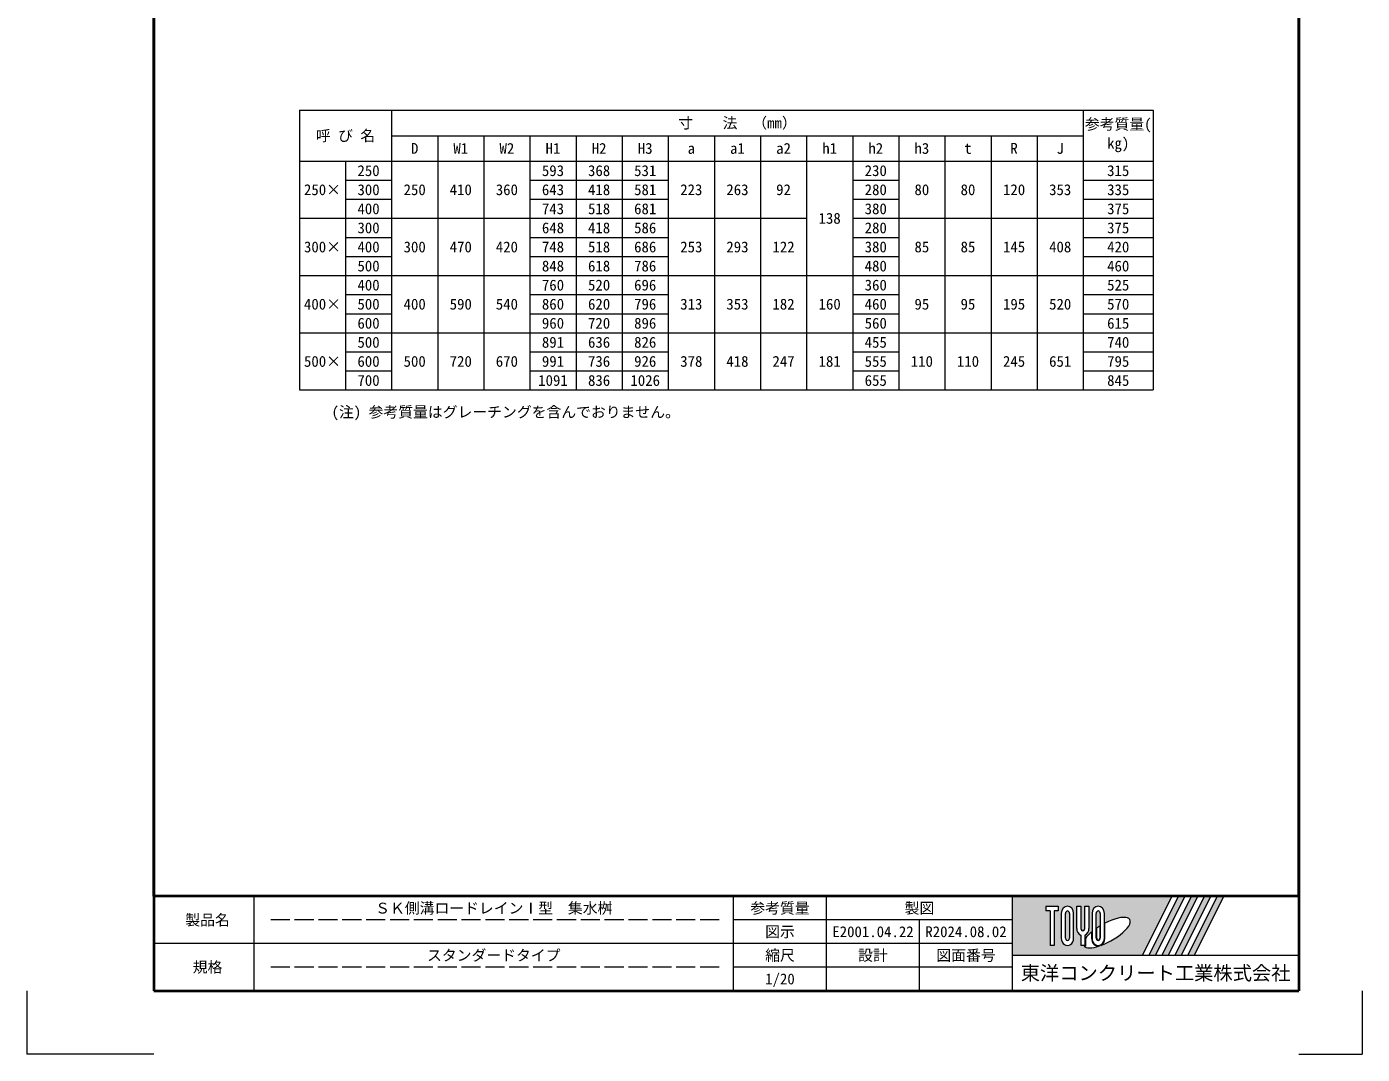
# Model space of a CAD drawing. Units: millimetres at full size; details may follow other scales. Extents: x -256 to 8822, y 144 to 6610.
# Drawn here: x 4622 to 8822, y 144 to 3377 of the extents above; entities that cross this region are included whole.
import ezdxf
from ezdxf.enums import TextEntityAlignment as Align

# ---------------------------------------------------------------- set-up
doc = ezdxf.new("R2010")
doc.units = ezdxf.units.MM
doc.header["$LTSCALE"] = 10
doc.linetypes.add('DASHED', pattern=[7.5, 6, -1.5])
for name, color, linetype, lineweight in [('Defpoints_3', 8, 'Continuous', 0), ('図枠', 7, 'Continuous', 5), ('寸法表', 30, 'Continuous', 13), ('補助線', 8, 'Continuous', 9)]:
    doc.layers.add(name, color=color, linetype=linetype, lineweight=lineweight)
doc.styles.add('ＭＳ ゴシック', font='')
doc.styles.get('ＭＳ ゴシック').set_extended_font_data('MS Gothic')

msp = doc.modelspace()

# ---------------------------------------------------------------- hatches: boundary and pattern name
at = {"layer": '図枠'}
h = msp.add_hatch(color=256, dxfattribs=at)
h.paths.add_polyline_path([(7722.04, 641.4), (7722.04, 455.77), (8130.41, 455.77), (8223.23, 641.4)])
edge = h.paths.add_edge_path(flags=16)
edge.add_ellipse((8018.54, 527.13), major_axis=(72.73, 40.71), ratio=0.3471473, start_angle=-144.31122, end_angle=72.1899, ccw=False)
edge.add_ellipse((7991.61, 509.55), major_axis=(0, 24.75), ratio=0.8463542, start_angle=-160.70346, end_angle=-90)
edge.add_line((8012.56, 509.55), (8012.56, 556.73))
edge = h.paths.add_edge_path(flags=16)
edge.add_ellipse((7991.61, 587.61), major_axis=(0, 22.85), ratio=0.8463541, start_angle=-90, end_angle=90, ccw=False)
edge.add_line((8010.95, 587.61), (8010.95, 509.55))
edge.add_ellipse((7991.61, 509.55), major_axis=(0, 22.85), ratio=0.8463541, start_angle=90, end_angle=-90, ccw=False)
edge.add_line((7972.28, 509.55), (7972.28, 587.61))
edge = h.paths.add_edge_path(flags=16)
edge.add_line((7998.06, 587.61), (7998.06, 509.55))
edge.add_ellipse((7991.61, 509.55), major_axis=(0, 7.62), ratio=0.8463541, start_angle=90, end_angle=-90, ccw=False)
edge.add_line((7985.17, 509.55), (7985.17, 587.61))
edge.add_ellipse((7991.61, 587.61), major_axis=(0, 7.62), ratio=0.8463541, start_angle=-90, end_angle=90, ccw=False)
edge = h.paths.add_edge_path(flags=16)
edge.add_line((7996.45, 547.72), (7996.45, 509.55))
edge.add_ellipse((7991.61, 509.55), major_axis=(0, 5.71), ratio=0.8463542, start_angle=90, end_angle=-90, ccw=False)
edge.add_line((7986.78, 509.55), (7986.78, 541.47))
edge.add_ellipse((8018.54, 527.13), major_axis=(72.73, 40.71), ratio=0.3471473, start_angle=107.79174, end_angle=126.47132, ccw=False)
edge = h.paths.add_edge_path(flags=16)
edge.add_line((7962.61, 610.46), (7962.61, 540.49))
edge.add_ellipse((7943.27, 540.49), major_axis=(0, 22.85), ratio=0.8463541, start_angle=-163.34117, end_angle=-90, ccw=False)
edge.add_line((7949.72, 518.95), (7949.72, 486.71))
edge.add_line((7949.72, 486.71), (7936.83, 486.71))
edge.add_line((7936.83, 486.71), (7936.83, 518.95))
edge.add_ellipse((7943.27, 540.49), major_axis=(0, 22.85), ratio=0.8463541, start_angle=90, end_angle=163.34117, ccw=False)
edge.add_line((7923.94, 540.49), (7923.94, 610.46))
edge.add_line((7923.94, 610.46), (7936.83, 610.46))
edge.add_line((7936.83, 610.46), (7936.83, 540.49))
edge.add_ellipse((7943.27, 540.49), major_axis=(0, 7.62), ratio=0.8463541, start_angle=90, end_angle=-90)
edge.add_line((7949.72, 540.49), (7949.72, 610.46))
edge.add_line((7949.72, 610.46), (7962.61, 610.46))
edge = h.paths.add_edge_path(flags=16)
edge.add_line((7970.66, 529.26), (7970.66, 509.55))
edge.add_ellipse((7991.61, 509.55), major_axis=(0, 24.75), ratio=0.8463542, start_angle=90, end_angle=-171.54427)
edge.add_ellipse((8018.54, 527.13), major_axis=(72.73, 40.71), ratio=0.3471473, start_angle=-178.64954, end_angle=-148.29244, ccw=False)
edge.add_line((7946.94, 484.8), (7951.33, 484.8))
edge.add_line((7951.33, 484.8), (7951.33, 508.94))
edge.add_ellipse((8018.54, 527.13), major_axis=(72.73, 40.71), ratio=0.3471473, start_angle=148.21912, end_angle=165.90812, ccw=False)
edge = h.paths.add_edge_path(flags=16)
edge.add_ellipse((7894.93, 587.61), major_axis=(0, 22.85), ratio=0.8463541, start_angle=-90, end_angle=90, ccw=False)
edge.add_line((7914.27, 587.61), (7914.27, 509.55))
edge.add_ellipse((7894.93, 509.55), major_axis=(0, 22.85), ratio=0.8463541, start_angle=90, end_angle=-90, ccw=False)
edge.add_line((7875.6, 509.55), (7875.6, 587.61))
edge = h.paths.add_edge_path(flags=16)
edge.add_line((7901.38, 587.61), (7901.38, 509.55))
edge.add_ellipse((7894.93, 509.55), major_axis=(0, 7.62), ratio=0.8463541, start_angle=90, end_angle=-90, ccw=False)
edge.add_line((7888.49, 509.55), (7888.49, 587.61))
edge.add_ellipse((7894.93, 587.61), major_axis=(0, 7.62), ratio=0.8463541, start_angle=-90, end_angle=90, ccw=False)
h.paths.add_polyline_path([(7865.93, 610.46), (7865.93, 595.23), (7853.04, 595.23), (7853.04, 486.71), (7840.15, 486.71), (7840.15, 595.23), (7827.26, 595.23), (7827.26, 610.46)], flags=16)
for points in [[(8150.83, 455.77), (8171.25, 455.77), (8264.06, 641.4), (8243.65, 641.4)], [(8304.9, 641.4), (8284.48, 641.4), (8191.67, 455.77), (8212.09, 455.77)], [(8345.74, 641.4), (8325.32, 641.4), (8232.51, 455.77), (8252.93, 455.77)], [(8386.58, 641.4), (8366.16, 641.4), (8273.35, 455.77), (8293.76, 455.77)]]:
    msp.add_hatch(color=256, dxfattribs=at).paths.add_polyline_path(points)

# ---------------------------------------------------------------- linework, layer by layer
at = {"layer": 'Defpoints_3', "color": 7, "lineweight": 13}
for p, q in [((4622.04, 344.4), (4622.04, 144.4)), ((8822.04, 344.4), (8822.04, 144.4)), ((5022.04, 144.4), (4622.04, 144.4)), ((8622.04, 144.4), (8822.04, 144.4))]:
    msp.add_line(p, q, dxfattribs=at)
at = {"layer": '図枠', "lineweight": 40}
for p, q in [((5022.04, 5884.4), (5022.04, 344.4)), ((8622.04, 5884.4), (8622.04, 344.4)), ((5022.04, 344.4), (8622.04, 344.4))]:
    msp.add_line(p, q, dxfattribs=at)
at = {"layer": '図枠', "lineweight": 13}
for p, q in [((8622.04, 641.4), (5022.04, 641.4)), ((5337.04, 344.4), (5337.04, 641.4)), ((6844.54, 344.4), (6844.54, 641.4)), ((7137.04, 344.4), (7137.04, 641.4)), ((7722.04, 344.4), (7722.04, 641.4)), ((7722.04, 567.15), (6844.54, 567.15)), ((7429.54, 344.4), (7429.54, 567.15)), ((7722.04, 492.9), (5022.04, 492.9)), ((7722.04, 418.65), (6844.54, 418.65))]:
    msp.add_line(p, q, dxfattribs=at)
at = {"layer": '図枠'}
for p, q in [((7722.04, 641.4), (8223.23, 641.4)), ((8223.23, 641.4), (8130.41, 455.77)), ((8243.65, 641.4), (8150.83, 455.77)), ((8264.06, 641.4), (8171.25, 455.77)), ((8284.48, 641.4), (8191.67, 455.77)), ((8304.9, 641.4), (8212.09, 455.77)), ((8325.32, 641.4), (8232.51, 455.77)), ((8243.65, 641.4), (8264.06, 641.4)), ((8345.74, 641.4), (8252.93, 455.77)), ((8366.16, 641.4), (8273.35, 455.77)), ((8284.48, 641.4), (8304.9, 641.4)), ((8386.58, 641.4), (8293.76, 455.77)), ((8325.32, 641.4), (8345.74, 641.4)), ((8366.16, 641.4), (8386.58, 641.4)), ((7827.26, 610.46), (7827.26, 595.23)), ((7827.26, 610.46), (7865.93, 610.46)), ((7840.15, 595.23), (7827.26, 595.23)), ((7840.15, 595.23), (7840.15, 486.71)), ((7853.04, 595.23), (7853.04, 486.71)), ((7865.93, 595.23), (7853.04, 595.23)), ((7865.93, 610.46), (7865.93, 595.23)), ((7923.94, 610.46), (7936.83, 610.46)), ((7923.94, 540.49), (7923.94, 610.46)), ((7936.83, 610.46), (7936.83, 540.49)), ((7949.72, 610.46), (7962.61, 610.46)), ((7949.72, 540.49), (7949.72, 610.46)), ((7962.61, 610.46), (7962.61, 540.49)), ((7875.6, 587.61), (7875.6, 509.55)), ((7888.49, 509.55), (7888.49, 587.61)), ((7901.38, 587.61), (7901.38, 509.55)), ((7914.27, 509.55), (7914.27, 587.61)), ((7972.28, 587.61), (7972.28, 509.55)), ((7985.17, 509.55), (7985.17, 587.61)), ((7996.45, 547.72), (7996.45, 509.55)), ((7998.06, 587.61), (7998.06, 509.55)), ((8010.95, 509.55), (8010.95, 587.61)), ((8012.56, 509.55), (8012.56, 556.73)), ((7936.83, 518.95), (7936.83, 486.71)), ((7949.72, 518.95), (7949.72, 486.71)), ((7951.33, 508.94), (7951.33, 484.8)), ((7970.66, 529.26), (7970.66, 509.55)), ((7986.78, 509.55), (7986.78, 541.47)), ((7853.04, 486.71), (7840.15, 486.71)), ((7949.72, 486.71), (7936.83, 486.71)), ((7946.94, 484.8), (7951.33, 484.8)), ((7722.04, 455.77), (8130.41, 455.77)), ((8150.83, 455.77), (8171.25, 455.77)), ((8191.67, 455.77), (8212.09, 455.77)), ((8232.51, 455.77), (8252.93, 455.77)), ((8273.35, 455.77), (8293.76, 455.77))]:
    msp.add_line(p, q, dxfattribs=at)
at = {"layer": '図枠', "linetype": 'DASHED', "lineweight": 9}
for p, q in [((6799.54, 567.15), (5382.04, 567.15)), ((6799.54, 418.65), (5382.04, 418.65))]:
    msp.add_line(p, q, dxfattribs=at)
at = {"layer": '図枠'}
for centre, major_axis, ratio, start_param, end_param in [((7894.93, 587.61), (0, 22.85), 0.846354, 4.712389, 7.8539816), ((7894.93, 587.61), (0, 7.62), 0.846354, 4.712389, 7.8539816), ((7991.61, 587.61), (0, 22.85), 0.846354, 4.712389, 7.8539816), ((7991.61, 587.61), (0, 7.62), 0.846354, 4.712389, 7.8539816), ((8018.54, 527.13), (72.73, 40.71), 0.347147, 1.6817405, 1.8219833), ((8018.54, 527.13), (72.73, 40.71), 0.347147, 4.2621853, 7.7429163), ((7894.93, 509.55), (0, 22.85), 0.846354, 1.5707963, 4.712389), ((7894.93, 509.55), (0, 7.62), 0.846354, 1.5707963, 4.712389), ((7943.27, 540.49), (0, 22.85), 0.846354, 1.5707963, 2.8017557), ((7943.27, 540.49), (0, 7.62), 0.846354, 1.5707963, 4.712389), ((7943.27, 540.49), (0, 22.85), 0.846354, 3.4814296, 4.712389), ((8018.54, 527.13), (72.73, 40.71), 0.347147, 2.0815197, 2.5155126), ((7991.61, 509.55), (0, 24.75), 0.846354, 1.5707963, 3.3154679), ((7991.61, 509.55), (0, 22.85), 0.846354, 1.5707963, 4.712389), ((7991.61, 509.55), (0, 7.62), 0.846354, 1.5707963, 4.712389), ((7991.61, 509.55), (0, 5.71), 0.846354, 1.5707963, 4.712389), ((7991.61, 509.55), (0, 24.75), 0.846354, 3.5338438, 4.712389), ((8018.54, 527.13), (72.73, 40.71), 0.347147, 3.2093975, 4.2004451)]:
    msp.add_ellipse(centre, major_axis=major_axis, ratio=ratio, start_param=start_param, end_param=end_param, dxfattribs=at)
at = {"layer": '寸法表'}
for p, q in [((5479.54, 3114.4), (8164.54, 3114.4)), ((5479.54, 3114.4), (5479.54, 2234.4)), ((5769.54, 3114.4), (5769.54, 2234.4)), ((7944.54, 3114.4), (7944.54, 2234.4)), ((8164.54, 3114.4), (8164.54, 2234.4)), ((5769.54, 3034.4), (7944.54, 3034.4)), ((5914.54, 3034.4), (5914.54, 2234.4)), ((6059.54, 3034.4), (6059.54, 2234.4)), ((6204.54, 3034.4), (6204.54, 2234.4)), ((6349.54, 3034.4), (6349.54, 2234.4)), ((6494.54, 3034.4), (6494.54, 2234.4)), ((6639.54, 3034.4), (6639.54, 2234.4)), ((6784.54, 3034.4), (6784.54, 2234.4)), ((6929.54, 3034.4), (6929.54, 2234.4)), ((7074.54, 3034.4), (7074.54, 2234.4)), ((7219.54, 3034.4), (7219.54, 2234.4)), ((7364.54, 3034.4), (7364.54, 2234.4)), ((7509.54, 3034.4), (7509.54, 2234.4)), ((7654.54, 3034.4), (7654.54, 2234.4)), ((7799.54, 3034.4), (7799.54, 2234.4)), ((5479.54, 2954.4), (8164.54, 2954.4)), ((5624.54, 2954.4), (5624.54, 2234.4)), ((5624.54, 2894.4), (5769.54, 2894.4)), ((6204.54, 2894.4), (6639.54, 2894.4)), ((7219.54, 2894.4), (7364.54, 2894.4)), ((7944.54, 2894.4), (8164.54, 2894.4)), ((5624.54, 2834.4), (5769.54, 2834.4)), ((6204.54, 2834.4), (6639.54, 2834.4)), ((7219.54, 2834.4), (7364.54, 2834.4)), ((7944.54, 2834.4), (8164.54, 2834.4)), ((5479.54, 2774.4), (7074.54, 2774.4)), ((7219.54, 2774.4), (8164.54, 2774.4)), ((5624.54, 2714.4), (5769.54, 2714.4)), ((6204.54, 2714.4), (6639.54, 2714.4)), ((7219.54, 2714.4), (7364.54, 2714.4)), ((7944.54, 2714.4), (8164.54, 2714.4)), ((5624.54, 2654.4), (5769.54, 2654.4)), ((6204.54, 2654.4), (6639.54, 2654.4)), ((7219.54, 2654.4), (7364.54, 2654.4)), ((7944.54, 2654.4), (8164.54, 2654.4)), ((5479.54, 2594.4), (8164.54, 2594.4)), ((5624.54, 2534.4), (5769.54, 2534.4)), ((6204.54, 2534.4), (6639.54, 2534.4)), ((7219.54, 2534.4), (7364.54, 2534.4)), ((7944.54, 2534.4), (8164.54, 2534.4)), ((5624.54, 2474.4), (5769.54, 2474.4)), ((6204.54, 2474.4), (6639.54, 2474.4)), ((7219.54, 2474.4), (7364.54, 2474.4)), ((7944.54, 2474.4), (8164.54, 2474.4)), ((5479.54, 2414.4), (8164.54, 2414.4)), ((5624.54, 2354.4), (5769.54, 2354.4)), ((6204.54, 2354.4), (6639.54, 2354.4)), ((7219.54, 2354.4), (7364.54, 2354.4)), ((7944.54, 2354.4), (8164.54, 2354.4)), ((5624.54, 2294.4), (5769.54, 2294.4)), ((6204.54, 2294.4), (6639.54, 2294.4)), ((7219.54, 2294.4), (7364.54, 2294.4)), ((7944.54, 2294.4), (8164.54, 2294.4)), ((5479.54, 2234.4), (8164.54, 2234.4))]:
    msp.add_line(p, q, dxfattribs=at)
at = {"layer": '補助線', "lineweight": 40}
for p, q in [((5022.04, 641.4), (5022.04, 5781.4)), ((8622.04, 641.4), (8622.04, 5781.4)), ((8622.04, 641.4), (5022.04, 641.4))]:
    msp.add_line(p, q, dxfattribs=at)
at = {"layer": '補助線', "lineweight": 13}
msp.add_line((7722.04, 455.77), (8622.04, 455.77), dxfattribs=at)

# ---------------------------------------------------------------- texts
at = {"layer": '図枠', "style": 'ＭＳ ゴシック'}
msp.add_text('(注) 参考質量はグレーチングを含んでおりません。', height=34.18, dxfattribs=at).set_placement((5580.71, 2164.99), align=Align.MIDDLE_LEFT)
for s, height, p in [('製品名', 34.18, (5190.79, 567.15)), ('ＳＫ側溝ロードレインⅠ型\u3000集水桝', 34.18, (6090.79, 604.27)), ('参考質量', 34.18, (6990.79, 604.27)), ('製図', 34.18, (7429.54, 604.27)), ('図示', 34.18, (6990.79, 530.02)), ('E2001.04.22', 34.18, (7283.29, 530.02)), ('R2024.08.02', 34.18, (7575.79, 530.02)), ('スタンダードタイプ', 34.18, (6090.79, 455.77)), ('縮尺', 34.18, (6990.79, 455.77)), ('設計', 34.18, (7283.29, 455.77)), ('図面番号', 34.18, (7575.79, 455.77)), ('規格', 34.18, (5190.79, 418.65)), ('東洋コンクリート工業株式会社', 44.43, (8172.04, 400.08)), ('1/20', 34.18, (6990.79, 381.52))]:
    msp.add_text(s, height=height, dxfattribs=at).set_placement(p, align=Align.MIDDLE_CENTER)
at = {"layer": '寸法表', "style": 'ＭＳ ゴシック'}
for s, p in [('寸\u3000\u3000法\u3000（mm）', (6857.04, 3074.4)), ('呼 び 名', (5624.54, 3034.4)), ('D', (5842.04, 2994.4)), ('W1', (5987.04, 2994.4)), ('W2', (6132.04, 2994.4)), ('H1', (6277.04, 2994.4)), ('H2', (6422.04, 2994.4)), ('H3', (6567.04, 2994.4)), ('a', (6712.04, 2994.4)), ('a1', (6857.04, 2994.4)), ('a2', (7002.04, 2994.4)), ('h1', (7147.04, 2994.4)), ('h2', (7292.04, 2994.4)), ('h3', (7437.04, 2994.4)), ('t', (7582.04, 2994.4)), ('R', (7727.04, 2994.4)), ('J', (7872.04, 2994.4)), ('250', (5697.04, 2924.4)), ('593', (6277.04, 2924.4)), ('368', (6422.04, 2924.4)), ('531', (6567.04, 2924.4)), ('230', (7292.04, 2924.4)), ('315', (8054.54, 2924.4)), ('250×', (5552.04, 2864.4)), ('300', (5697.04, 2864.4)), ('250', (5842.04, 2864.4)), ('410', (5987.04, 2864.4)), ('360', (6132.04, 2864.4)), ('643', (6277.04, 2864.4)), ('418', (6422.04, 2864.4)), ('581', (6567.04, 2864.4)), ('223', (6712.04, 2864.4)), ('263', (6857.04, 2864.4)), ('92', (7002.04, 2864.4)), ('280', (7292.04, 2864.4)), ('80', (7437.04, 2864.4)), ('80', (7582.04, 2864.4)), ('120', (7727.04, 2864.4)), ('353', (7872.04, 2864.4)), ('335', (8054.54, 2864.4)), ('400', (5697.04, 2804.4)), ('743', (6277.04, 2804.4)), ('518', (6422.04, 2804.4)), ('681', (6567.04, 2804.4)), ('380', (7292.04, 2804.4)), ('375', (8054.54, 2804.4)), ('138', (7147.04, 2774.4)), ('300', (5697.04, 2744.4)), ('648', (6277.04, 2744.4)), ('418', (6422.04, 2744.4)), ('586', (6567.04, 2744.4)), ('280', (7292.04, 2744.4)), ('375', (8054.54, 2744.4)), ('300×', (5552.04, 2684.4)), ('400', (5697.04, 2684.4)), ('300', (5842.04, 2684.4)), ('470', (5987.04, 2684.4)), ('420', (6132.04, 2684.4)), ('748', (6277.04, 2684.4)), ('518', (6422.04, 2684.4)), ('686', (6567.04, 2684.4)), ('253', (6712.04, 2684.4)), ('293', (6857.04, 2684.4)), ('122', (7002.04, 2684.4)), ('380', (7292.04, 2684.4)), ('85', (7437.04, 2684.4)), ('85', (7582.04, 2684.4)), ('145', (7727.04, 2684.4)), ('408', (7872.04, 2684.4)), ('420', (8054.54, 2684.4)), ('500', (5697.04, 2624.4)), ('848', (6277.04, 2624.4)), ('618', (6422.04, 2624.4)), ('786', (6567.04, 2624.4)), ('480', (7292.04, 2624.4)), ('460', (8054.54, 2624.4)), ('400', (5697.04, 2564.4)), ('760', (6277.04, 2564.4)), ('520', (6422.04, 2564.4)), ('696', (6567.04, 2564.4)), ('360', (7292.04, 2564.4)), ('525', (8054.54, 2564.4)), ('400×', (5552.04, 2504.4)), ('500', (5697.04, 2504.4)), ('400', (5842.04, 2504.4)), ('590', (5987.04, 2504.4)), ('540', (6132.04, 2504.4)), ('860', (6277.04, 2504.4)), ('620', (6422.04, 2504.4)), ('796', (6567.04, 2504.4)), ('313', (6712.04, 2504.4)), ('353', (6857.04, 2504.4)), ('182', (7002.04, 2504.4)), ('160', (7147.04, 2504.4)), ('460', (7292.04, 2504.4)), ('95', (7437.04, 2504.4)), ('95', (7582.04, 2504.4)), ('195', (7727.04, 2504.4)), ('520', (7872.04, 2504.4)), ('570', (8054.54, 2504.4)), ('600', (5697.04, 2444.4)), ('960', (6277.04, 2444.4)), ('720', (6422.04, 2444.4)), ('896', (6567.04, 2444.4)), ('560', (7292.04, 2444.4)), ('615', (8054.54, 2444.4)), ('500', (5697.04, 2384.4)), ('891', (6277.04, 2384.4)), ('636', (6422.04, 2384.4)), ('826', (6567.04, 2384.4)), ('455', (7292.04, 2384.4)), ('740', (8054.54, 2384.4)), ('500×', (5552.04, 2324.4)), ('600', (5697.04, 2324.4)), ('500', (5842.04, 2324.4)), ('720', (5987.04, 2324.4)), ('670', (6132.04, 2324.4)), ('991', (6277.04, 2324.4)), ('736', (6422.04, 2324.4)), ('926', (6567.04, 2324.4)), ('378', (6712.04, 2324.4)), ('418', (6857.04, 2324.4)), ('247', (7002.04, 2324.4)), ('181', (7147.04, 2324.4)), ('555', (7292.04, 2324.4)), ('110', (7437.04, 2324.4)), ('110', (7582.04, 2324.4)), ('245', (7727.04, 2324.4)), ('651', (7872.04, 2324.4)), ('795', (8054.54, 2324.4)), ('700', (5697.04, 2264.4)), ('1091', (6277.04, 2264.4)), ('836', (6422.04, 2264.4)), ('1026', (6567.04, 2264.4)), ('655', (7292.04, 2264.4)), ('845', (8054.54, 2264.4))]:
    msp.add_text(s, height=34.18, dxfattribs=at).set_placement(p, align=Align.MIDDLE_CENTER)
for s, p in [('参考質量(', (7949.64, 3087.71)), ('kg)', (8019.57, 3027.71))]:
    msp.add_text(s, height=34.18, dxfattribs=at).set_placement(p, align=Align.TOP_LEFT)

doc.saveas('drawing.dxf')
